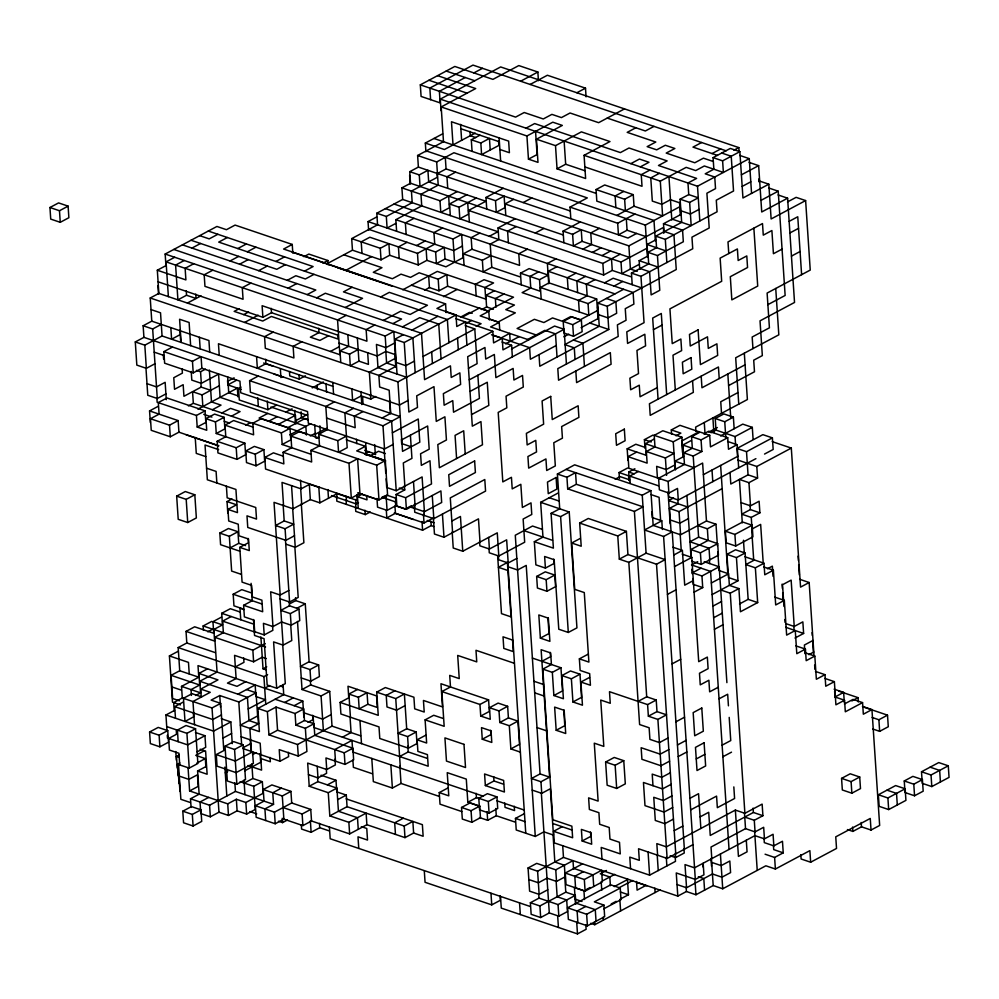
<?xml version="1.0" encoding="UTF-8"?>
<svg xmlns="http://www.w3.org/2000/svg" width="999" height="999" viewBox="0 0 999 999"><rect width="100%" height="100%" fill="white"/><g stroke="black" fill="none" stroke-linecap="round" stroke-linejoin="round"><path stroke-width="1.5" d="M49.95 207.505L58.579 202.909L68.107 206.144L68.869 217.72L60.252 222.315L50.724 219.093L49.95 207.505L59.478 210.739L68.107 206.144M465.247 77.51L439.373 91.309L440.147 102.885L421.091 96.441L420.329 84.853L454.82 66.458L492.932 79.371L518.806 65.572L537.862 72.028L538.436 80.719M473.876 72.915L482.505 68.319M441.046 110.714L440.284 99.126L500.649 66.945L738.823 147.602L739.11 151.948M154.982 363.736L146.353 368.331L136.826 365.11L135.29 341.945L143.918 337.35L143.144 325.761L151.773 321.166L150.237 297.989L158.853 293.394L157.318 270.23L165.946 265.634L165.172 254.046L216.92 226.461L226.448 229.695L235.077 225.087L292.245 244.443L292.819 253.134M326.586 263.986L352.46 250.187L351.685 238.611L377.56 224.812L376.798 213.237L402.672 199.438L401.898 187.862L410.527 183.254L409.752 171.678L418.381 167.083L417.619 155.494L443.494 141.708L441.183 106.943L475.686 88.561L437.574 75.662M168.381 296.616L166.071 261.863L174.7 257.267M191.958 248.077L200.574 243.481M217.832 234.29L209.203 238.886L199.675 235.652M184.228 260.502L175.599 265.097L177.909 299.85L186.538 295.254L196.066 298.476L195.779 294.131M227.36 237.512L218.731 242.108L447.377 319.53L448.913 342.707M520.616 81.219L537.862 72.028M193.756 263.724L185.127 268.319L185.901 279.907L157.318 270.23M530.132 84.453L547.39 75.25L585.501 88.162L586.076 96.853M425.911 151.761L425.337 143.069L442.582 133.878M237.787 248.564L246.403 243.968M212.812 270.18L204.183 274.775L204.957 286.351L243.057 299.263L242.295 287.675L250.911 283.079M230.057 260.976L238.686 256.381M247.315 251.785L255.931 247.19M475.199 133.104L444.393 149.525L425.337 143.069M472.065 151.386L471.303 139.798L479.92 135.202M239.585 264.211L248.214 259.615M417.619 155.494L436.663 161.95L453.921 152.747L587.3 197.914L570.042 207.105L570.816 218.694M409.752 171.678L419.28 174.9L427.909 170.305L428.683 181.893L485.839 201.249L468.593 210.439L469.355 222.028M471.303 139.798L480.831 143.019L489.448 138.424L490.222 150.012M292.245 244.443L283.616 249.051L445.566 303.883L446.153 312.575M576.873 92.757L585.501 88.162M187.437 303.072L200.986 295.854M437.437 173.526L446.066 168.931L569.917 210.876M258.641 270.654L267.27 266.059M275.886 261.463L284.515 256.868M526.023 128.159L534.64 123.564L620.391 152.597L629.008 148.002L667.12 160.901L658.491 165.497L696.603 178.409L687.974 183.004L688.748 194.58L680.119 199.188L681.668 222.352L655.781 236.139L656.555 247.727L647.926 252.322L648.701 263.911L631.455 273.102L632.217 284.69M143.144 325.761L152.672 328.983L161.301 324.388M455.594 172.165L446.965 176.761L447.727 188.336M285.414 264.685L276.798 269.293L191.046 240.26M526.923 135.976L552.797 122.19L562.325 125.412L536.451 139.211L537.986 162.375L528.459 159.153L526.923 135.976L441.183 106.943M368.619 230.282L368.044 221.591L376.66 216.995M303.896 256.693L308.828 254.071L327.884 260.514L328.172 264.86M135.29 341.945L144.818 345.167L162.063 335.976L400.237 416.62L382.992 425.811L249.613 380.656L250.387 392.232L307.542 411.588L308.316 423.176L384.528 448.988L393.156 444.393M376.798 213.237L386.326 216.458L412.2 202.672L411.426 191.084L437.3 177.298L437.013 172.952M180.22 334.603L171.591 339.198L170.829 327.61M396.615 231.268L395.854 219.68L421.728 205.894L420.954 194.305L438.211 185.115L436.663 161.95M287.225 280.332L295.841 275.736L305.369 278.971L313.998 274.363M304.47 271.141L313.099 266.546L208.304 231.056M395.716 223.451L387.088 228.047L386.326 216.458M322.952 263.149L327.884 260.514M401.898 187.862L440.01 200.762L457.255 191.571M239.098 308.753L234.166 311.376L262.749 321.054L271.378 316.458L338.062 339.048L337.774 334.702M307.417 415.359L240.722 392.769L239.96 381.193L201.848 368.281L193.219 372.877L164.635 363.199L163.873 351.623L172.502 347.028M413.998 218.319L405.382 222.914L406.143 234.49M528.459 159.153L537.087 154.558L535.551 131.381M288.124 288.162L296.753 283.566M555.506 145.654L581.381 131.868L609.964 141.546L584.078 155.332L585.626 178.509L557.042 168.831L555.506 145.654L536.451 139.211M624.5 108.891L598.626 122.677L570.054 112.999L561.426 117.595L551.898 114.373L543.269 118.968L524.213 112.512L515.596 117.108L420.329 84.853M450.312 215.572L449.538 203.983L466.783 194.793M243.694 314.61L248.626 311.975M351.685 238.611L380.269 248.289L388.898 243.694L389.66 255.269L381.044 259.865L352.46 250.187M449.538 203.983L459.065 207.218L476.311 198.014M244.605 322.427L258.154 315.209M345.642 270.429L371.516 256.643M486.738 209.066L485.976 197.477L503.221 188.287M158.092 281.805L262.887 317.295L271.516 312.699L338.199 335.277M307.18 294.605L315.796 290.01L182.43 244.855M407.043 242.32L398.426 246.915L399.188 258.504M163.873 351.623L192.457 361.301L201.074 356.705L201.848 368.281M442.582 227.997L433.953 232.592L434.727 244.168L417.482 253.371L369.842 237.238L361.213 241.833L361.988 253.421M495.504 200.712L504.12 196.116L504.895 207.692L496.266 212.3L495.504 200.712L485.976 197.477M557.042 168.831L565.671 164.236L584.727 170.679M316.708 297.839L325.324 293.244L401.548 319.043L392.919 323.639M635.839 127.76L627.21 132.355L655.794 142.033L647.165 146.628L656.693 149.85L665.322 145.255L674.849 148.489L666.221 153.084L694.804 162.762L703.421 158.167L712.949 161.388M416.571 245.542L425.199 240.946M505.794 215.522L505.032 203.933L513.648 199.338M352.11 287.275L343.481 291.87L362.537 298.326L345.279 307.517M653.983 126.386L645.366 130.981L607.255 118.082M273.177 332.105L264.56 336.7L265.322 348.289L293.906 357.967L293.132 346.378L301.76 341.783M196.466 370.367L200.549 371.753L205.482 369.118M395.854 219.68L453.009 239.036L461.638 234.44L463.174 257.617L445.929 266.808L426.873 260.352L418.244 264.947L389.66 255.269M523.176 202.56L531.805 197.964M145.941 367.757L147.765 395.267L157.293 398.489L165.921 393.893M435.626 251.998L444.255 247.402L445.017 258.978L436.401 263.586L435.626 251.998L368.943 229.408M479.782 233.067L471.166 237.675L471.928 249.25L463.311 253.846L464.073 265.434M150.337 422.502L149.563 410.914L158.192 406.318M191.209 371.416L191.796 380.107L201.323 383.329L218.569 374.138L220.105 397.315L305.844 426.348L306.431 435.027M462.4 246.029L453.783 250.624L368.044 221.591M490.984 255.707L482.367 260.302L483.129 271.89L491.758 267.295L490.222 244.118L498.838 239.523L498.076 227.934L515.322 218.744M210.714 390.322L201.186 387.1L183.941 396.291L183.167 384.702L174.538 389.298L173.776 377.722L182.392 373.114L182.105 368.781M489.31 236.301L497.939 231.706L402.672 199.438M218.581 445.704L178.921 432.18L170.292 436.775L151.236 430.319L150.474 418.731L159.091 414.135L158.329 402.56L166.945 397.964L205.057 410.864L205.831 422.452L197.203 427.048L196.428 415.459L205.057 410.864M346.191 315.334L337.562 319.93L339.872 354.695L158.853 293.394M380.681 296.953L389.31 292.357L427.422 305.257L410.164 314.448L400.636 311.226L383.391 320.417M630.819 163.649L639.447 159.053L648.963 162.275L640.347 166.87M516.221 226.573L507.604 231.169L508.366 242.745M188.399 405.906L193.331 403.284L192.557 391.695L202.085 394.917L219.343 385.726M227.959 381.131L234.128 377.847M402.797 289.785L437.3 271.403L513.511 297.215L487.637 311.001L411.426 285.19M332.655 386.213L265.959 363.636L257.342 368.231L256.568 356.643M227.547 380.544L227.834 384.89L236.451 380.294M655.332 240.771L653.983 220.492L596.815 201.136L596.053 189.56L604.682 184.965L633.254 194.643L634.028 206.219L616.783 215.422M328.534 335.814L319.917 340.409L310.389 337.187L319.006 332.592L318.718 328.246M343.831 254.795L381.943 267.695L373.314 272.29L392.37 278.746L400.999 274.151L410.527 277.372L419.143 272.777L438.199 279.221L446.828 274.625L447.602 286.214L438.973 290.809L429.445 287.587L424.513 290.209M249.613 380.656L258.242 376.061M197.927 409.128L237.362 388.112L237.937 396.803M150.474 418.731L169.518 425.187L178.147 420.591L178.921 432.18M276.498 405.082L267.869 409.677L239.298 400L238.524 388.411L240.984 387.1M649.874 170.092L641.246 174.688L642.02 186.276L584.852 166.92M701.623 142.52L692.994 147.115L717.494 155.407M535.277 233.017L543.906 228.421M212.387 409.727L221.004 405.132L211.476 401.91L209.365 370.042M623.726 191.408L615.109 196.004L615.871 207.592M374.762 325.012L366.146 329.608L366.908 341.196L262.113 305.706L262.887 317.295M659.402 173.327L650.774 177.922L652.31 201.086L661.837 204.32L670.466 199.713L679.994 202.947L680.756 214.535L663.511 223.726L664.085 232.417M330.344 351.461L338.973 346.865M197.203 427.048L206.731 430.269L205.956 418.681L214.585 414.086L224.113 417.32L224.875 428.896L216.259 433.491L215.484 421.915L224.113 417.32M527.422 249.201L518.793 253.796L519.567 265.384L471.928 249.25M221.915 412.962L230.532 408.354L240.06 411.588L231.443 416.183M563.861 242.695L563.086 231.119L580.344 221.915M340.771 362.512L339.997 350.924L348.626 346.328L347.852 334.74M596.053 189.56L624.637 199.238L633.254 194.643M443.568 296.666L457.117 289.435M584.078 155.332L660.302 181.144L686.176 167.357L695.704 170.579L704.332 165.984L723.376 172.44L722.614 160.851L739.859 151.661L742.944 198.002L768.818 184.203L771.128 218.968L805.619 200.574L810.239 270.08L767.12 293.069L769.417 327.822L752.172 337.013L752.946 348.601M712.05 153.571L720.679 148.963M631.455 273.102L640.971 276.323L692.732 248.751L691.957 237.163L709.203 227.972L706.905 193.219L715.521 188.624L714.76 177.035L705.232 173.814L713.848 169.206L713.086 157.63L730.331 148.426L739.859 151.661M289.46 371.541L289.747 375.886L299.275 379.108L305.432 375.824M572.614 234.34L581.243 229.745L582.017 241.333L573.389 245.929L572.614 234.34L563.086 231.119M339.997 350.924L349.525 354.158L358.154 349.55M166.071 261.863L385.189 336.064L393.818 331.468L396.128 366.221L378.883 375.412L379.645 387L389.173 390.222L390.709 413.399L382.093 417.994M402.447 326.873L419.692 317.682L438.748 324.126L441.058 358.878M445.566 303.883L436.95 308.479L456.006 314.935L456.768 326.523L465.397 321.928L466.933 345.092M733.903 150.225L738.823 147.602M216.259 433.491L244.83 443.169L245.604 454.757L236.975 459.353L217.932 452.909L217.158 441.321L225.786 436.725L225.012 425.137L233.641 420.542L252.697 426.998M599.4 228.371L590.771 232.967L591.533 244.555L582.917 249.151M397.028 374.051L394.717 339.285L403.346 334.69M411.975 330.095L437.849 316.308M520.467 273.202L529.095 268.606L548.151 275.062L539.522 279.658L520.467 273.202L521.241 284.79M367.682 352.784L368.444 364.373L358.928 361.139L350.299 365.734L349.525 354.158M570.042 207.105L617.682 223.239L634.927 214.048M406.556 377.272L377.972 367.595L376.436 344.418L385.964 347.652L394.593 343.057M312.237 387.887L323.326 381.98M481.68 309.565L486.6 306.943L485.839 295.354L494.455 290.759M556.006 258.878L547.377 263.474L548.726 283.753M245.567 425.262L250.487 422.639M267.744 413.436L259.116 418.032L306.755 434.165M225.012 425.137L253.596 434.815L252.822 423.226L261.451 418.631L290.035 428.309L290.796 439.897L282.18 444.493L281.406 432.904L290.035 428.309M394.717 339.285L404.245 342.52L456.006 314.935M440.284 99.126L697.502 186.226L749.262 158.641L751.56 193.406M538.623 271.84L529.994 276.436L530.769 288.012L522.14 292.62L588.823 315.197L588.061 303.609L596.69 299.013L598.026 319.293M460.864 316.97L469.493 312.375L472.215 313.299M503.983 293.981L495.367 298.576L495.941 307.267M462.025 317.27L479.283 308.079L488.811 311.301L489.385 319.992M541.196 299.063L540.422 287.487L549.05 282.879L548.276 271.303L556.905 266.708M268.644 421.266L277.272 416.67M285.889 412.075L292.058 408.791M646.128 236.676L627.072 230.232L618.443 234.827L617.682 223.239M592.444 252.372L601.061 247.777M395.229 358.404L369.355 372.19L370.891 395.354M426.236 150.899L645.354 225.1L679.857 206.706M680.119 199.188L689.647 202.41L698.276 197.814L688.748 194.58M741.395 174.825L758.653 165.634L761.725 211.975L787.599 198.189L794.53 302.447L760.027 320.841L762.337 355.594L753.708 360.189L754.482 371.778L728.608 385.564M466.62 323.114L471.553 320.492M488.811 311.301L480.182 315.896L499.238 322.352L499.712 329.583M278.172 424.488L295.417 415.297L296.004 423.988M636.6 233.454L627.971 238.049L418.381 167.083M217.158 441.321L236.214 447.777L244.83 443.169M601.972 255.607L610.589 251.011M295.292 420.904L307.605 414.348M334.453 401.86L325.824 406.456L327.372 429.632L318.743 434.228L319.518 445.816L310.889 450.412L311.651 461.988L283.079 452.31L283.841 463.898L264.797 457.455L265.559 469.031L351.298 498.064L359.927 493.469L357.617 458.716L349.001 463.311L310.889 450.412M476.148 326.348L481.081 323.713L445.691 311.738M575.961 273.152L567.332 277.747L568.106 289.335M287.7 427.709L304.945 418.519L307.667 419.443M505.032 203.933L628.87 245.866L663.373 227.485L663.761 233.279M245.742 450.999L254.358 446.403L263.886 449.625L264.66 461.213L256.031 465.809L246.503 462.587L245.742 450.999L255.269 454.22L263.886 449.625M414.41 361.089L405.794 365.684L396.266 362.462M423.039 356.493L474.787 328.908L477.097 363.661L468.469 368.269M699.05 209.403L690.421 213.998L680.893 210.764M742.17 186.413L750.798 181.818M498.076 227.934L602.872 263.424L620.117 254.233M499.238 322.352L490.609 326.948L528.721 339.847M585.489 276.386L576.86 280.981L577.634 292.557M289.835 434.877L310.776 423.713M639.747 269.368L639.173 260.689L647.802 256.081L647.027 244.505L655.656 239.91M176.673 496.141L185.29 491.533L194.817 494.767L196.353 517.932L187.737 522.527L178.209 519.305L176.673 496.141L186.201 499.363L194.817 494.767M283.079 452.31L291.696 447.714L290.934 436.138L299.563 431.543L318.606 437.987M468.593 210.439L621.016 262.05L646.902 248.264M150.237 297.989L397.927 381.868L492.807 331.306L493.581 342.894L502.21 338.286L502.972 349.875L511.6 345.279L512.362 356.868M655.781 236.139L665.309 239.373L717.07 211.788L716.295 200.2L733.541 191.009L731.231 156.256L721.715 153.034M353.509 408.316L344.88 412.912L347.19 447.664L338.561 452.26L337.799 440.684L346.416 436.076M351.835 388.911L352.61 400.487L361.226 395.891L370.754 399.125L375.686 396.491M595.017 279.608L586.388 284.203L587.162 295.791L578.533 300.387L579.308 311.975M394.043 204.033L603.633 275.012L612.262 270.417L631.318 276.86M264.797 457.455L273.414 452.847L282.942 456.081M310.314 435.964L315.247 433.329M315.309 434.228L326.398 428.321M363.037 411.538L354.408 416.133L355.182 427.722L326.598 418.044M501.036 337.999L509.665 333.391L510.139 340.634M604.545 282.829L613.161 278.234L641.745 287.912M639.035 264.448L621.79 273.639L621.016 262.05M647.926 252.322L657.454 255.544L683.328 241.758L682.567 230.17L663.511 223.726M760.963 200.387L778.209 191.196L785.139 295.454L767.881 304.658M316.346 438.286L318.806 436.975M505.631 343.843L519.193 336.626M614.073 286.064L622.689 281.456M408.091 400.437L399.475 405.032L218.456 343.743L219.231 355.332M527.547 339.548L544.805 330.357L547.527 331.281M511.463 349.038L554.595 326.061L564.123 329.283L566.433 364.036M563.211 321.466L571.84 316.87L581.368 320.092L582.142 331.68L573.513 336.276L563.985 333.042L563.211 321.466L572.739 324.687L581.368 320.092M575.049 359.44L574.288 347.852L564.76 344.63L599.263 326.248L597.714 303.072L623.588 289.285M787.474 201.948L796.103 197.352L805.619 200.574M227.797 513.161L227.035 501.573L231.955 498.951M597.452 310.602L580.207 319.792L570.679 316.571L562.05 321.166L552.522 317.932L543.893 322.54L534.378 319.305L517.12 328.496L536.176 334.952M469.243 379.845L564.123 329.283M597.714 303.072L607.242 306.306L676.248 269.53L673.938 234.777L664.41 231.543M272.552 625.986L272.839 630.332L264.211 634.927L254.683 631.693L253.908 620.117L244.38 616.883L243.619 605.307L262.675 611.75L261.9 600.174L252.372 596.94L251.611 585.364L242.083 582.13L239.772 547.377L249.3 550.599L248.526 539.023L238.998 535.789L238.237 524.213L228.709 520.979L227.934 509.403L236.563 504.795L227.035 501.573M563.861 336.813L568.781 334.178M581.106 327.61L598.351 318.419L597.589 306.843M365.921 454.982L365.347 446.291L356.718 450.899L385.302 460.576L387.612 495.329L378.983 499.925L358.766 493.169M392.382 432.804L418.256 419.018L419.805 442.182L402.547 451.373L397.927 381.868M470.017 391.433L487.262 382.242L488.798 405.407L471.553 414.597M556.268 345.467L530.382 359.253L529.62 347.677L491.508 334.765M789.148 221.353L797.764 216.758L801.61 274.688M365.209 453.758L368.906 451.798M283.554 505.581L282.018 482.417L301.074 488.861L309.702 484.265L319.218 487.5M239.635 551.136L220.579 544.692L219.817 533.104L228.434 528.508L237.962 531.73L238.736 543.319L230.107 547.914M401.785 439.797L427.659 425.999L429.195 449.175L420.567 453.771L421.341 465.359L429.97 460.751L431.506 483.928L405.631 497.714L396.103 494.493L396.865 506.081L406.393 509.303L440.896 490.921L441.67 502.497L424.413 511.688L414.885 508.466L414.597 504.12M607.242 306.306L608.778 329.47L539.785 366.246L539.01 354.657M789.909 232.942L798.538 228.346M219.817 533.104L229.345 536.326L237.962 531.73M264.211 634.927L263.436 623.339L272.964 626.56L270.654 591.808L280.182 595.042L274.026 502.36L293.082 508.803L310.339 499.612L319.855 502.847L337.113 493.643L356.168 500.099M290.934 436.138L376.673 465.172L385.302 460.576M782.055 249.126L773.426 253.721L771.89 230.544L763.273 235.14L762.499 223.564L727.996 241.945L728.771 253.534M284.191 520.929L275.574 525.524L285.09 528.758L293.718 524.15L284.191 520.929L283.142 505.007M239.772 547.377L248.389 542.782L248.102 538.436M653.446 329.658L662.075 325.062M791.458 256.106L800.074 251.511M358.229 508.216L357.467 496.64L362.387 494.006M226.398 486.226L227.16 497.814L255.744 507.492L256.518 519.08L246.99 515.846L247.752 527.435L285.864 540.334L294.493 535.739M331.531 495.566L356.031 503.858L358.491 502.547M381.518 497.652L385.214 495.679M386.126 478.808L386.7 487.5L396.228 490.734L422.102 476.935L424.413 511.688M285.726 544.105L295.254 547.327L303.883 542.732L301.286 503.633M396.103 494.493L404.72 489.897L404.433 485.551M355.482 507.042L355.769 511.388L365.297 514.61L370.229 511.988M376.973 498.464L377.547 507.142L387.075 510.377L395.704 505.781L405.232 509.003L411.388 505.719M243.481 609.065L233.953 605.844L233.192 594.255L241.808 589.66L251.336 592.882M432.642 518.381L424.026 522.976L395.442 513.299L386.813 517.894L386.338 510.664M179.433 700.811L172.627 698.513L171.091 675.336L179.72 670.741L178.184 647.577L186.801 642.981L186.039 631.393L194.655 626.798L213.711 633.241L212.949 621.665L221.566 617.07M186.039 631.393L214.61 641.071L213.848 629.482L222.465 624.887L221.703 613.299L230.332 608.703L239.847 611.937M203.446 630.307L203.147 625.961L211.776 621.366M243.619 605.307L252.248 600.711L251.086 583.329M657.292 387.587L640.047 396.778L639.273 385.189L630.656 389.785L629.882 378.196L638.511 373.601L636.962 350.437L645.591 345.841L644.83 334.253L627.572 343.444L626.798 331.868L644.055 322.665L640.971 276.323M195.642 695.466L200.574 692.844L199.8 681.256L217.058 672.065L214.748 637.312L223.376 632.717L222.602 621.128L231.231 616.533M207.755 631.818L212.675 629.183L203.147 625.961M280.182 595.042L288.811 590.434M172.502 702.272L169.418 655.931L178.047 651.336M414.273 504.994L414.76 512.225L433.816 518.681L485.564 491.096L484.79 479.52L450.287 497.902L452.597 532.654M336.563 496.828L336.85 501.173L422.589 530.207L431.218 525.611L433.941 526.535M280.057 598.801L289.585 602.022L298.202 597.427L294.842 546.74M289.585 603.883L295.741 600.599L305.269 603.821L309.116 661.75L300.487 666.345L310.015 669.567L318.644 664.972L319.405 676.56L310.789 681.156L301.261 677.921M298.976 609.015L289.448 605.781L280.819 610.389L290.347 613.611L298.976 609.015L299.75 620.604L291.121 625.199L281.593 621.965L272.964 626.56M451.835 521.078L460.452 516.471L462.762 551.236L453.234 548.001L452.185 532.08M745.092 364.785L701.96 387.762L701.186 376.186M296.641 608.416L305.269 603.821M553.746 559.14L554.033 563.486L545.404 568.081L535.876 564.86L534.34 541.683L553.396 548.139L551.086 513.386L559.715 508.791L557.405 474.038L574.65 464.835L650.861 490.646L653.171 525.399L672.227 531.855L695.316 879.407L676.261 872.951L677.797 896.115L563.473 857.404L537.599 871.203L528.071 867.969L529.607 891.145L539.135 894.367L547.764 889.772M433.391 518.094L434.453 534.028L443.981 537.25L478.471 518.868L480.019 542.032M191.433 695.404L191.046 689.61L199.675 685.014L198.901 673.438L207.53 668.831M566.933 477.26L575.549 472.664L576.323 484.253L567.694 488.848L566.933 477.26L557.405 474.038M174.238 711.263L173.664 702.572L182.293 697.976L181.518 686.388L198.776 677.197L198.002 665.609L302.797 701.098L303.858 717.02M627.946 460.427L627.172 448.838L635.801 444.243L645.329 447.477M645.004 448.339L644.417 439.647L653.046 435.052M660.152 478.846L628.846 468.256L628.071 456.668L647.127 463.124L646.353 451.536L654.982 446.94L654.208 435.352L662.837 430.756L681.892 437.212L683.241 457.48M214.748 637.312L252.859 650.212L265.172 643.643M737.999 392.545L720.754 401.748L721.515 413.324M627.172 448.838L646.228 455.294L645.454 443.706L654.083 439.11M671.615 434.265L671.328 429.92L679.957 425.324L699.013 431.78L681.755 440.971M534.34 541.683L542.969 537.087L540.659 502.335L557.904 493.144M628.071 456.668L636.7 452.072M235.339 666.932L243.968 662.337L243.681 657.991M201.186 696.315L200.712 689.073L217.957 679.882L198.901 673.438M253.496 619.53L254.545 635.464L264.073 638.686L267.158 685.027L276.686 688.249L273.601 641.907L283.129 645.142L291.758 640.546L290.697 624.612M675.936 435.776L680.856 433.141L671.328 429.92M245.642 681.743L237.013 686.338L227.485 683.116L236.114 678.521L234.565 655.344L253.621 661.8L262.25 657.205L266.333 658.578M462.762 551.236L497.265 532.842L498.801 556.018L489.273 552.784L488.986 548.439M175.474 718.219L174.7 706.63L183.329 702.035M711.063 432.729L715.996 430.107L715.222 418.519L723.85 413.923L733.378 417.157L734.153 428.733M654.208 435.352L673.264 441.808L681.892 437.212M619.442 478.346L619.055 472.552L627.672 467.957M166.995 730.918L165.946 714.984L174.563 710.389M668.468 492.457L668.756 496.803L678.284 500.024L677.509 488.436L668.88 493.044L659.365 489.81L658.591 478.234L684.465 464.435L683.691 452.847L692.319 448.251L691.558 436.675L700.174 432.08L709.702 435.302L710.476 446.89L727.722 437.687L728.496 449.275L737.112 444.68L738.661 467.844M615.159 479.233L620.079 476.61L629.607 479.832M629.283 480.706L628.708 472.015L634.877 468.731M715.222 418.519L724.75 421.753L733.378 417.157M675.511 469.905L674.937 461.213L683.566 456.618L682.792 445.03L691.42 440.434M703.746 433.866L708.666 431.243L727.722 437.687M260.901 636.925L263.024 668.781L266.721 666.82M479.595 541.458L479.882 545.804L489.41 549.025L506.655 539.835L508.204 562.999L498.676 559.777L498.389 555.432M708.741 432.142L717.357 427.535M149.588 732.005L158.217 727.409L167.745 730.631L168.519 742.22L159.89 746.815L150.362 743.593L149.588 732.005L159.116 735.227L167.745 730.631M630.232 483.316L629.745 476.073L638.373 471.478M283.067 684.502L283.741 694.642L257.867 708.441L259.403 731.605L240.359 725.149L257.605 715.958L256.069 692.794L238.811 701.985L219.755 695.529L211.139 700.124L220.667 703.358L223.739 749.687M646.353 451.536L665.409 457.992L674.038 453.384L645.454 443.706M691.558 436.675L701.073 439.897L709.702 435.302M551.086 513.386L560.614 516.608L569.23 512.012L576.935 627.859L568.306 632.454L558.778 629.233L554.158 559.727L544.63 556.493L545.404 568.081M178.184 647.577L263.923 676.61L267.62 674.637M720.591 435.964L742.769 424.138L752.297 427.36L753.071 438.948M182.293 697.976L212.038 707.954L220.667 703.358M237.912 694.155L255.17 684.964L255.831 695.104M498.801 556.018L524.675 542.22L523.139 519.055L531.768 514.46L530.993 502.872L522.377 507.467L520.829 484.303L512.212 488.898L511.438 477.31L502.809 481.905L498.201 412.4L506.818 407.804L506.056 396.216L523.301 387.025L522.527 375.437L513.911 380.032L513.136 368.444L495.891 377.647L494.343 354.47L485.726 359.066L484.952 347.49L467.707 356.68L472.315 426.186L480.944 421.59L482.48 444.767L439.36 467.744L437.824 444.58L446.441 439.985L444.905 416.808L436.276 421.403L433.978 386.65L416.72 395.841L417.495 407.43L408.866 412.025L404.245 342.52M178.172 741.683L177.41 730.094L186.026 725.499L195.554 728.733L197.864 763.486L189.236 768.081L178.546 764.56L180.856 799.312L190.384 802.534M674.812 464.972L666.183 469.567L656.655 466.346L657.429 477.934M683.691 452.847L693.219 456.081L701.847 451.486L701.073 439.897M179.708 764.859L178.946 753.271L169.418 750.049L168.644 738.461L177.273 733.865M715.996 430.107L735.052 436.563L752.297 427.36M264.685 688.199L269.618 685.564M572.927 701.972L581.543 697.377L580.007 674.2L571.378 678.796L572.927 701.972L582.454 705.194L580.906 682.03L590.434 685.252L589.672 673.663L580.144 670.441L579.37 658.853L588.898 662.087L584.278 592.569L574.75 589.348L571.678 543.006L581.206 546.228L579.67 523.064L588.286 518.469L626.398 531.368L627.934 554.545L619.318 559.14L617.769 535.963L626.398 531.368M177.41 730.094L186.925 733.328L195.554 728.733M221.428 714.934L212.812 719.53L174.7 706.63M507.03 562.699L498.401 567.295L507.929 570.529M508.204 562.999L516.82 558.404M276.686 688.249L285.302 683.653L282.705 644.555M566.021 469.443L642.245 495.242L650.861 490.646M658.591 478.234L668.119 481.456L702.622 463.061L706.468 520.991L680.594 534.777L671.066 531.555L669.517 508.391L678.146 503.783L677.859 499.45M248.214 708.965L265.459 699.775L255.931 696.553M737.462 455.681L736.987 448.439L762.861 434.652L772.389 437.874L773.164 449.463L764.535 454.058M197.09 751.897L205.719 747.302L204.957 735.714L187.7 744.904L168.644 738.461M232.268 743.643L230.831 721.927L213.574 731.118L165.946 714.984M571.678 543.006L580.307 538.411M567.694 488.848L634.39 511.426L643.006 506.83L576.323 484.253M703.383 474.65L737.886 456.268M736.987 448.439L746.515 451.673L772.389 437.874M177.248 768.019L176.473 756.43L178.946 755.119M297.502 621.453L302.023 689.51L310.652 684.914L329.707 691.37L332.018 726.123L297.515 744.505L268.931 734.827L267.395 711.663L276.024 707.067L295.08 713.511L303.696 708.915L304.47 720.504L295.841 725.099L295.08 713.511M284.64 702.472L293.269 697.876M222.977 738.111L231.593 733.516M673.551 497.939L668.618 500.561L687.674 507.017M179.845 762.949L177.385 764.26L178.147 775.848M204.42 750.761L195.792 755.356L205.319 758.591L205.906 767.282M678.284 500.024L755.906 458.653M257.742 712.2L258.504 723.788L249.875 728.383L251.423 751.548M294.168 705.694L302.797 701.098M536.65 576.448L545.267 571.84L554.795 575.074L555.569 586.663L546.94 591.258L537.412 588.024L536.65 576.448L546.178 579.67L554.795 575.074M225.037 746.228L233.666 741.633L243.194 744.854L245.504 779.607L236.875 784.215L227.347 780.981L225.037 746.228L234.565 749.45L243.194 744.854M302.023 689.51L321.079 695.966L329.707 691.37M196.703 763.186L205.319 758.591M243.057 748.626L252.585 751.847L253.359 763.436L236.101 772.627L217.045 766.171L216.284 754.582L224.912 749.987M737.761 460.027L756.805 466.483L791.308 448.089L800.549 587.112L809.165 582.517L814.073 656.368M662.374 529.495L661.8 520.804L644.555 529.994L663.598 536.451L672.227 531.855M669.517 508.391L679.045 511.613L722.177 488.623M756.805 466.483L757.579 478.059L748.051 474.837L730.806 484.028L730.032 472.452M191.096 807.467L190.509 798.775L199.138 794.18L197.602 771.003L206.231 766.408M243.119 747.664L250.512 743.731M268.931 734.827L277.56 730.232L344.243 752.821L352.872 748.214L353.646 759.802L345.017 764.397L325.961 757.954L326.735 769.53L307.68 763.086L309.215 786.25L328.271 792.707L336.9 788.111L338.436 811.275L357.492 817.731L358.254 829.307M350.437 717.232L348.888 694.055L357.517 689.46M742.307 522.877L739.422 479.433L748.95 482.667L757.579 478.059M416.221 731.98L407.592 736.588L398.064 733.353L406.693 728.758L416.221 731.98L416.983 743.568L408.366 748.164L379.782 738.486L379.008 726.91L340.909 713.998L340.135 702.409L348.763 697.814L347.989 686.238L376.573 695.916L377.347 707.492L367.819 704.27L359.19 708.865L358.416 697.277L367.045 692.682L367.819 704.27M688.448 518.606L679.819 523.201L670.292 519.967M252.585 751.847L235.339 761.038L216.284 754.582M308.029 722.302L312.962 719.667L312.675 715.321M252.522 754.657L256.219 752.684M295.841 725.099L305.369 728.321L313.998 723.726L314.76 735.314L352.872 748.214M331.243 714.535L322.627 719.13L303.571 712.687M188.074 767.781L189.61 790.946L198.239 786.35L197.465 774.774L188.848 779.37L179.321 776.136M225.275 772.864L227.747 771.553M340.135 702.409L378.246 715.321L376.71 692.145L385.327 687.549L413.911 697.227L414.685 708.815L424.213 712.037L423.439 700.461L442.495 706.905L440.959 683.741L488.586 699.874L489.36 711.45L480.731 716.046L479.957 704.47L488.586 699.874M619.318 559.14L628.833 562.362L646.091 553.171L665.147 559.615L656.518 564.223L627.934 554.545M244.668 770.841L260.677 762.299L260.102 753.608M394.855 690.784L386.226 695.379L387 706.955L396.528 710.189L405.157 705.594M697.839 525.586L707.367 528.808L715.996 524.213L717.432 545.941M740.971 502.609L750.499 505.831L759.115 501.236L759.889 512.824L751.26 517.42L741.733 514.185L750.361 509.59L759.889 512.824M182.792 811.188L191.421 806.593L200.949 809.827L201.711 821.403L193.082 826.011L183.566 822.776L182.792 811.188L192.32 814.422L200.949 809.827M208.666 797.402L200.037 801.997L200.811 813.586L210.339 816.807L218.968 812.212L228.484 815.446L237.113 810.838L246.641 814.073L255.269 809.477L253.734 786.3L262.35 781.705L263.124 793.293L245.866 802.484L236.351 799.262L227.722 803.858L189.61 790.946M376.71 692.145L395.754 698.601L404.383 694.005L406.693 728.758M691.658 561.176L701.186 564.398L718.431 555.207L717.669 543.631L698.613 537.175L689.984 541.77L709.04 548.226L709.802 559.802M252.784 752.01L279.995 761.226L288.624 756.63L288.336 752.284M244.206 783.079L252.822 778.483L262.35 781.705M673.763 555.019L682.392 550.424L684.702 585.177L693.331 580.581M279.995 761.226L279.233 749.637L298.289 756.093L306.905 751.498L305.369 728.321M190.509 798.775L209.565 805.231L235.439 791.433L273.551 804.345L272.777 792.756L281.406 788.161M691.458 558.279L690.883 549.587L708.141 540.397L707.367 528.808M725.386 531.206L742.632 522.015L752.16 525.237L752.934 536.825L735.689 546.016L726.161 542.794L725.386 531.206L734.914 534.428L752.16 525.237M342.445 737.175L351.074 732.579L350.012 716.645M540.359 638.124L549.887 641.358L548.351 618.181L538.823 614.959L540.359 638.124L548.988 633.528L547.927 617.607M674.537 566.608L691.783 557.417L698.713 661.675L707.342 657.08L708.104 668.668L699.487 673.264L700.249 684.852L708.878 680.257L709.652 691.832L718.269 687.237M690.883 549.587L700.411 552.822L717.669 543.631M313.099 715.908L313.861 727.497L428.184 766.208L427.422 754.62L417.894 751.398L417.12 739.809L426.648 743.031L425.112 719.867L444.168 726.31L441.858 691.558L450.474 686.962L449.712 675.374L459.24 678.608L457.692 655.431L476.748 661.887L475.986 650.299L514.085 663.211M255.394 805.706L264.023 801.111L263.249 789.535L271.878 784.927L290.934 791.383L291.708 802.971L274.45 812.162L255.394 805.706L256.169 817.294L275.225 823.75L283.853 819.155L302.897 825.599L311.526 821.003L349.638 833.915L366.883 824.712L404.995 837.624L413.623 833.029L423.139 836.25L422.377 824.662L346.154 798.863M697.689 561.663L691.52 564.934L710.576 571.391L729.045 849.425M701.048 568.169L692.419 572.764L701.947 575.986L719.205 566.795L726.897 682.642M745.079 553.009L736.45 557.604L737.986 580.769L728.458 577.547L726.922 554.37L735.551 549.775L745.079 553.009L748.151 599.35L739.535 603.945M326.735 769.53L335.364 764.934L334.977 759.14M263.249 789.535L282.305 795.978L290.934 791.383M425.112 719.867L433.728 715.272L443.256 718.493M308.454 774.662L317.982 777.896L326.598 773.301L326.311 768.955M273.551 804.345L264.922 808.94L265.697 820.516M541.895 661.301L550.524 656.705L550.237 652.359M667.457 594.38L676.073 589.785M309.215 786.25L317.844 781.655L336.9 788.111M675.199 857.017L675.486 861.363L649.612 875.161L554.345 842.894L553.571 831.305L572.627 837.761L571.865 826.173L552.809 819.729L542.807 669.118L551.423 664.522L550.661 652.946L541.133 649.712L549.6 777.147L540.971 781.742L531.443 778.521L540.072 773.925L549.6 777.147M327.372 784.877L336.001 780.281L336.763 791.87L346.291 795.092L347.065 806.68L329.807 815.871L328.271 792.707M417.12 739.809L425.749 735.214M694.093 592.17L702.722 587.574L701.947 575.986M711.35 582.979L728.596 573.788L729.37 585.364L738.898 588.598L740.434 611.763L757.679 602.572L755.369 567.819L763.998 563.224L764.772 574.8L773.388 570.204L775.699 604.957L784.327 600.362L786.638 635.114L795.266 630.519L796.802 653.696L805.431 649.1L806.193 660.676L814.822 656.081L816.358 679.258L824.987 674.662L825.748 686.238L834.377 681.643L835.913 704.819L844.542 700.224L845.316 711.8L862.562 702.609L863.336 714.198L871.952 709.602L879.657 825.449L871.028 830.044L861.5 826.822L852.871 831.418L847.427 829.57M754.47 559.989L745.841 564.585L755.369 567.819M552.335 672.352L560.951 667.757L562.499 690.921L553.871 695.516L552.335 672.352L542.807 669.118M579.37 658.853L587.999 654.258M480.731 716.046L490.259 719.28L489.485 707.692L498.114 703.096L507.642 706.318L508.416 717.906L499.787 722.502L499.013 710.913L507.642 706.318M399.6 756.53L408.229 751.935L427.285 758.378M278.471 821.228L282.555 822.614L287.475 819.992M712.112 594.567L737.986 580.769M283.079 807.567L302.135 814.023L310.751 809.427L311.526 821.003M553.871 695.516L563.399 698.738L561.863 675.574L570.479 670.978L580.007 674.2M767.432 568.768L772.364 566.146L773.039 576.286M337.662 799.687L346.291 795.092M720.741 589.959L730.269 593.194L738.898 588.598M712.886 606.143L721.515 601.548M580.906 682.03L589.535 677.434M482.267 739.223L491.795 742.444L491.033 730.856L481.506 727.634L482.267 739.223L490.896 734.627L490.609 730.281M371.79 758.428L373.339 781.605L392.382 788.049L401.011 783.453L439.123 796.365M509.315 725.724L517.932 721.128L519.48 744.305L510.851 748.9L509.315 725.724L499.787 722.502M713.661 617.732L722.277 613.136M301.311 824.724L301.598 829.07L311.126 832.292L319.755 827.696L329.283 830.918M329.807 815.871L348.863 822.327L366.121 813.136L366.883 824.712M714.422 629.32L723.051 624.725M672.065 663.885L680.694 659.29M461.8 811.563L440.022 804.183L439.248 792.594L447.877 787.999M556.181 730.269L565.709 733.503L564.16 710.326L554.632 707.105L556.181 730.269L564.797 725.674L563.748 709.752M403.321 818.218L394.692 822.814L395.467 834.39M347.065 806.68L404.22 826.036L412.849 821.44L413.623 833.029M638.074 701.385L646.703 696.79L656.218 700.012L656.992 711.6L648.363 716.196L647.602 704.607L656.218 700.012M485.352 785.564L504.408 792.007L503.633 780.431L484.577 773.975L485.352 785.564L493.968 780.968L503.496 784.19M786.063 623.701L794.23 626.46L802.846 621.865L803.621 633.453L794.992 638.049M439.248 792.594L448.776 795.828L447.24 772.652L466.296 779.108L467.832 802.272L476.461 797.677L479.183 798.601M461.538 807.467L470.167 802.871L479.695 806.106L480.457 817.681L471.84 822.277L462.312 819.055L461.538 807.467L471.066 810.701L479.695 806.106M478.796 798.276L487.412 793.681L496.94 796.902L497.714 808.491L489.085 813.086L479.557 809.864L478.796 798.276L488.324 801.498L496.94 796.902M648.363 716.196L657.891 719.417L666.52 714.822L656.992 711.6M813.011 640.434L804.395 645.042L804.969 653.721M479.495 817.544L487.662 820.316L496.278 815.721L515.334 822.165M532.217 790.109L541.745 793.331L550.362 788.735L553.446 835.077L543.918 831.842L535.289 836.45L516.233 829.994L515.472 818.406L524.088 813.81M675.911 721.815L684.54 717.207M719.043 698.825L727.672 694.23L728.433 705.818M605.619 762.05L614.235 757.454L623.763 760.676L625.312 783.853L616.683 788.448L607.155 785.214L605.619 762.05L615.147 765.271L623.763 760.676M808.853 654.657L813.785 652.022M668.056 737.986L659.44 742.594L649.912 739.36L649.138 727.771L639.61 724.55L628.833 562.362M668.831 749.575L660.202 754.17L641.146 747.727L641.92 759.302L660.976 765.758L669.592 761.163M677.459 744.979L686.076 740.384M678.221 756.568L686.85 751.972M553.571 831.305L562.2 826.71M670.366 772.751L661.738 777.347L652.21 774.113L652.984 785.701M696.241 758.953L704.869 754.357M722.115 745.167L730.744 740.571L729.208 717.394M671.141 784.327L662.512 788.923L643.456 782.479L644.992 805.644L664.048 812.1L672.677 807.504M722.889 756.755L731.518 752.16M834.627 691.196L835.014 696.99L843.643 692.394L844.317 702.534M528.071 867.969L536.7 863.373L555.756 869.829L573.001 860.639L573.576 869.317M582.155 840.983L591.683 844.217L590.909 832.629L581.381 829.407L582.155 840.983L590.784 836.388L590.496 832.042M671.902 795.916L663.286 800.511L653.758 797.289L655.294 820.454L664.822 823.688L673.451 819.08M844.405 703.983L853.034 699.387L862.562 702.609M851.872 700.936L858.029 697.652L858.316 701.997M689.922 798.313L698.551 793.706L700.861 828.471M424.288 870.703L425.062 882.292L491.745 904.869L500.374 900.274L500.087 895.928M565.284 873.051L584.328 879.507L601.585 870.316L602.347 881.892L585.102 891.096L566.046 884.639L565.284 873.051L582.529 863.86M528.846 879.557L538.374 882.779L546.99 878.183L556.518 881.418L565.147 876.822L564.373 865.234L554.845 862L553.021 834.49M690.696 809.889L716.57 796.103L717.344 807.691L734.59 798.488L733.828 786.912M583.428 871.677L574.8 876.285L575.574 887.861M556.106 880.831L557.155 896.765L566.683 899.987L567.457 911.575L558.828 916.17L549.3 912.936L540.671 917.544L531.156 914.31L530.382 902.734L539.01 898.126L558.054 904.582L575.312 895.391L575.886 904.083M872.077 717.444L878.883 719.755L887.512 715.159L888.286 726.735L879.657 731.343L872.851 729.033M674.213 830.669L682.841 826.073M700.087 816.882L708.716 812.287L710.252 835.451L753.383 812.474L762.911 815.696L762.137 804.108L744.892 813.311L735.364 810.077L666.358 846.852L656.83 843.631L657.604 855.206M530.382 902.734L539.91 905.956L565.784 892.169L575.312 895.391M606.443 870.491L600.287 873.775L609.815 876.997L610.389 885.688M586.401 889.485L590.097 887.512M602.422 880.943L614.735 874.375M620.242 888.049L594.368 901.847L603.896 905.069L604.657 916.657L587.412 925.848L568.356 919.392L567.582 907.804L610.714 884.827L620.242 888.049L621.003 899.637L603.758 908.828M614.273 886.613L627.834 879.395M630.556 868.705L629.795 857.117L639.323 860.339L638.548 848.763L667.132 858.441L693.006 844.642M619.068 887.749L632.629 880.531M670.179 855.756L675.624 857.604L684.253 853.009L683.953 848.663M585.739 906.443L577.11 911.038L577.884 922.614M744.755 817.07L754.282 820.291L762.911 815.696M677.022 884.54L686.55 887.761L685.014 864.597L694.542 867.819L754.919 835.639L764.447 838.86L763.673 827.284L755.057 831.88L745.529 828.658L711.026 847.04L711.788 858.628M567.582 907.804L586.638 914.26L603.896 905.069M841.57 778.383L850.199 773.788L859.714 777.01L860.489 788.598L851.86 793.194L842.332 789.972L841.57 778.383L851.098 781.618L859.714 777.01M611.213 903.933L616.146 901.31M621.078 898.675L628.471 894.742L627.409 878.808M645.716 885.551L637.087 890.146L636.513 881.455M500.499 896.515L501.273 908.103L577.484 933.903L586.113 929.307L585.826 924.962M590.659 923.326L594.742 924.712L660.039 889.909M764.447 838.86L773.076 834.265L773.838 845.853L764.31 842.632L764.023 838.286M695.316 879.407L703.933 874.812L703.171 863.223M686.55 887.761L712.437 873.975L721.952 877.197L730.581 872.602L729.819 861.013L721.191 865.609L711.663 862.387M677.797 896.115L686.425 891.52L695.953 894.754L713.199 885.551L722.727 888.785L765.858 865.796L775.386 869.03L809.877 850.636L810.651 862.224L801.123 858.99L800.836 854.657M773.838 845.853L782.467 841.258L783.241 852.846L774.612 857.442L765.084 854.207M878.383 794.754L895.628 785.564L905.156 788.785L905.918 800.374L888.673 809.565L879.145 806.343L878.383 794.754L887.899 797.976L905.156 788.785M904.257 780.968L912.874 776.373L922.402 779.595L923.176 791.183L914.547 795.778L905.019 792.544L904.257 780.968L913.785 784.19L922.402 779.595M921.503 771.765L938.748 762.574L948.276 765.808L949.05 777.384L931.805 786.575L922.277 783.353L921.503 771.765L931.031 774.999L948.276 765.808M810.651 862.224L836.525 848.438L835.751 836.85L870.254 818.456L871.028 830.044M726.123 150.812L472.977 65.097L429.845 88.074L430.619 99.663M739.735 155.419L749.262 158.641M749.125 162.412L758.653 165.634M713.086 157.63L722.614 160.851M446.203 71.066L474.775 80.744M759.29 180.981L768.818 184.203M768.681 187.974L778.209 191.196M778.084 194.955L787.599 198.189M428.946 80.257L467.057 93.157M460.876 128.746L498.976 141.646M475.711 137.575L470.267 135.739L469.98 131.393M499.875 149.475L509.403 152.697L508.641 141.121L451.473 121.753L453.022 144.93M433.966 138.474L595.916 193.319M634.028 206.219L662.612 215.896L660.302 181.144M672.14 219.131L691.183 225.574L689.647 202.41M647.027 244.505L666.083 250.949M410.527 183.254L562.961 234.877M582.017 241.333L629.645 257.455M639.173 260.689L658.229 267.133M640.072 268.506L649.6 271.728L651.136 294.905L659.765 290.309L657.454 255.544M637.225 271.341L630.419 269.043L628.87 245.866M385.427 208.641L633.116 292.507L633.89 304.096L625.262 308.691L626.036 320.279L617.407 324.875L618.181 336.463L557.804 368.631L558.566 380.219L610.327 352.635L611.088 364.223L576.598 382.617L575.824 371.029M548.276 271.303L614.972 293.881M606.343 298.476L615.871 301.698L616.645 313.286L608.016 317.882L598.488 314.66M463.311 253.846L482.367 260.302M549.05 282.879L596.69 299.013M491.758 267.295L520.342 276.973M540.422 287.487L588.061 303.609M445.017 258.978L540.297 291.246L539.522 279.658M589.735 323.014L608.778 329.47M485.839 295.354L514.423 305.032L505.794 309.628L515.322 312.862L498.064 322.053L488.536 318.818M447.602 286.214L485.701 299.113L484.94 287.537L493.556 282.942L484.028 279.708L475.412 284.303L476.173 295.891M486.6 306.943L493.406 309.24M545.966 330.657L555.494 333.878L557.03 357.055M573.376 340.035L582.904 343.256L584.452 366.433M292.17 252.135L376.548 280.707M337.475 267.67L374.213 280.107M375.574 280.569L391.908 286.101M455.869 318.693L492.807 331.306M465.259 325.686L474.787 328.908M492.682 335.065L502.21 338.286M502.072 342.058L511.6 345.279M772.252 441.645L791.308 448.089M173.801 249.45L421.503 333.316L424.575 379.657L450.449 365.871L451.223 377.46L459.852 372.864L460.614 384.44L443.369 393.643L444.13 405.219L452.759 400.624L453.534 412.212L479.408 398.426L477.872 375.249M727.597 441.458L737.112 444.68M165.172 254.046L412.874 337.924L415.184 372.677M682.792 445.03L701.847 451.486M395.354 354.633L385.826 351.411L377.21 356.006L339.098 343.107M644.417 439.647L651.223 441.958M396.128 366.221L386.601 362.999L385.539 347.065M674.937 461.213L693.993 467.669M150.999 309.578L160.527 312.799L162.063 335.976M628.708 472.015L634.153 473.863M619.055 472.552L628.583 475.774L628.87 480.119M629.745 476.073L658.329 485.751M151.773 321.166L208.928 340.522L209.703 352.098M263.624 363.037L273.152 366.271M650.923 494.567L659.09 497.34L660.639 520.504M274.063 374.088L283.591 377.31M706.468 520.991L715.996 524.213M143.918 337.35L391.62 421.216L396.228 490.734M661.8 520.804L652.272 517.582L651.885 511.788M154.208 352.16L163.736 355.382M744.942 556.768L763.998 563.224M411.176 446.778L401.648 443.556L401.361 439.21M227.834 384.89L237.362 388.112M238.524 388.411L241.246 389.335M726.922 554.37L736.45 557.604M763.873 566.982L773.388 570.204M799.637 579.283L809.165 582.517M549.275 497.739L558.803 500.961M238.262 395.941L228.734 392.719L227.672 376.785M270.929 407.005L295.417 415.297M308.254 419.93L301.448 417.632L301.061 411.838M540.659 502.335L569.23 512.012M672.864 547.202L682.392 550.424M346.291 439.847L365.347 446.291M385.377 453.558L378.571 451.261L369.942 455.856L364.498 454.008M682.255 554.195L691.783 557.417M704.233 561.725L719.205 566.795M318.743 434.228L337.799 440.684M364.822 450.412L375.711 454.095M579.67 523.064L617.769 535.963M728.596 573.788L719.068 570.554L717.819 551.735M365.272 453.983L385.689 460.901M371.303 456.318L384.915 460.926M146.99 383.678L156.518 386.913L165.147 382.317L166.296 399.687M774.799 597.14L784.327 600.362M252.822 423.226L281.406 432.904M193.331 403.284L253.209 423.551M203.759 414.323L211.925 417.095M224.176 421.241L229.62 423.077M542.057 529.27L532.529 526.036L515.284 535.239L535.289 836.45M748.151 599.35L757.679 602.572M196.428 415.459L157.155 402.26L156.868 397.914M205.956 418.681L215.484 421.915M282.18 444.493L310.751 454.17M702.722 587.574L693.194 584.353L692.806 578.558M399.275 488.049L404.72 489.897M523.913 530.644L552.497 540.322M149.563 410.914L178.147 420.591M785.738 627.297L803.621 633.453M386.438 495.029L395.966 498.251M382.23 497.402L395.841 502.01L395.542 497.677M409.64 506.793L413.723 508.166M186.114 434.802L218.781 445.866M357.592 492.869L376.648 499.325M218.644 449.625L205.032 445.017L207.342 479.77L235.926 489.448L237.462 512.624L227.934 509.403M357.467 496.64L366.995 499.862L366.708 495.516M427.26 520.467L434.066 522.764M795.903 645.866L805.431 649.1M394.268 512.999L413.324 519.455M805.294 652.859L814.822 656.081M205.806 456.605L196.279 453.384L195.217 437.45M508.066 566.77L517.594 569.992L526.223 565.397L540.072 773.925M815.459 671.428L824.987 674.662M206.568 468.194L216.096 471.416L216.87 483.004M824.849 678.421L834.377 681.643M834.115 689.173L843.643 692.394M838.973 691.208L858.029 697.652M835.014 696.99L844.542 700.224M862.424 706.368L871.952 709.602M863.011 706.855L887.512 715.159M930.131 767.17L939.659 770.404L940.421 781.98M238.736 543.319L245.542 545.616M532.38 658.079L560.951 667.757M561.863 675.574L571.378 678.796M647.602 704.607L609.49 691.708L610.264 703.284L600.736 700.062L603.808 746.403L594.28 743.181L598.126 801.098L588.611 797.876L589.373 809.465L598.901 812.686L599.675 824.275L609.203 827.497L609.964 839.085L619.492 842.307L620.267 853.895L601.211 847.439L601.985 859.028M887 790.159L896.528 793.381L897.302 804.969M241.171 574.313L231.643 571.078L229.345 536.326M533.916 681.243L543.444 684.465M534.677 692.831L544.205 696.053M233.192 594.255L261.763 603.933M244.068 609.552L239.985 608.166L240.759 619.755M221.703 613.299L254.37 624.363M441.858 691.558L479.957 704.47M489.485 707.692L499.013 710.913M222.602 621.128L255.269 632.192M508.416 717.906L517.932 721.128M536.987 727.584L546.515 730.806M212.949 621.665L222.465 624.887M213.848 629.482L265.559 647.002M309.116 661.75L318.644 664.972M348.888 694.055L358.416 697.277M510.851 748.9L520.379 752.122M186.801 642.981L215.384 652.659M263.024 668.781L265.746 669.705M783.241 852.846L773.713 849.612L773.426 845.266M280.12 685.901L282.842 686.825M169.418 655.931L188.474 662.387L189.248 673.975M246.541 689.56L256.069 692.794M275.125 699.238L303.696 708.915M179.72 670.741L198.776 677.197M199.8 681.256L247.44 697.389L248.976 720.554L258.504 723.788M332.018 726.123L360.602 735.801M171.091 675.336L199.675 685.014M304.47 720.504L313.998 723.726M200.712 689.073L210.24 692.307L192.982 701.498L194.518 724.662M257.867 708.441L267.395 711.663M181.518 686.388L200.574 692.844M171.865 686.925L181.393 690.147M201.611 696.902L192.083 693.681L183.454 698.276L184.99 721.44L193.619 716.845L193.331 712.499M483.391 796.228L352.747 751.985L351.973 740.396L334.715 749.587L335.489 761.176M497.002 800.836L524.225 810.052M552.672 823.488L571.728 829.944M698.363 876.722L703.808 878.571L704.57 890.159M173.664 702.572L180.469 704.869M221.303 718.706L230.831 721.927M467.832 802.272L480.082 806.43M515.472 818.406L524.999 821.628M372.427 773.775L353.384 767.332L352.897 760.089M241.121 736.738L260.177 743.194L260.951 754.769M195.429 732.492L204.957 735.714M321.029 775.212L336.001 780.281M637.362 882.616L646.89 885.851M166.708 726.573L176.236 729.807L176.523 734.14M260.814 758.541L270.342 761.762L270.055 757.417M573.901 868.456L592.956 874.912L593.731 886.5M200.15 749.225L205.594 751.061L207.13 774.237L197.602 771.003M247.977 765.509L261.588 770.117L260.527 754.195M620.304 891.982L628.471 894.742M176.473 756.43L179.196 757.354M240.122 781.693L253.734 786.3M291.708 802.971L310.751 809.427M361.313 826.635L366.758 828.483L367.52 840.059L357.992 836.837L358.766 848.426M575.174 899.15L581.98 901.46M576.211 903.208L595.267 909.664L596.041 921.253M249.887 811.55L256.693 813.86M530.244 906.493L330.182 838.748L329.42 827.16M931.031 774.999L931.805 786.575M913.785 784.19L914.547 795.778M887.899 797.976L888.673 809.565M878.883 719.755L879.657 731.343M861.213 822.477L861.5 826.822M851.098 781.618L851.86 793.194M852.584 827.072L852.871 831.418M814.647 665.059L814.934 669.405M812.112 632.617L812.312 635.514M812.686 641.308L813.361 651.448M798.101 556.118L798.388 560.464M798.676 564.81L799.35 574.949M775.736 288.474L778.82 334.815L735.689 357.792L738.773 404.133M794.23 626.46L791.146 580.119L782.529 584.715L783.965 606.443M793.805 625.886L794.093 630.219M758.765 178.946L758.965 181.843M784.827 619.48L785.027 622.377M782.105 584.14L782.392 588.486M782.679 592.832L783.166 600.062M753.87 228.159L757.717 286.076L731.842 299.875L730.306 276.698L747.552 267.507L746.79 255.919L738.161 260.514L737.387 248.938L720.142 258.129L721.678 281.293L669.929 308.878L672.24 343.631L680.868 339.036L681.63 350.624L673.001 355.219L675.312 389.972M763.248 563.498L760.651 524.4L752.035 528.995L751.26 517.42M744.317 353.196L747.389 399.538L695.641 427.122L695.928 431.468M774.612 857.442L775.386 869.03M748.95 482.667L750.499 505.831M746.515 451.673L748.051 474.837M750.074 505.244L750.361 509.59M751.71 529.87L753.721 560.277M743.468 540.259L744.33 553.284M735.052 436.563L735.626 445.242M727.834 373.976L730.719 417.42M754.282 820.291L755.057 831.88M734.914 534.428L735.689 546.016M753.096 808.129L753.383 812.474M754.632 831.293L757.23 870.391M724.75 421.753L725.811 437.674M719.218 378.571L718.443 366.995L649.437 403.758L650.212 415.347L693.331 392.37L692.569 380.781M730.269 593.194L744.892 813.311M744.467 812.724L745.529 828.658M746.29 840.234L747.065 851.822L738.436 856.418L735.364 810.077M720.641 465.459L727.846 574.063M697.502 186.226L699.812 220.979M712.899 417.932L713.86 432.405M712.012 470.054L712.786 481.643M704.27 422.527L705.044 434.103M709.39 559.228L709.677 563.573M679.57 202.36L680.431 215.397M700.411 552.822L701.186 564.398M720.416 854.033L722.727 888.785M693.219 456.081L698.613 537.175M668.93 176.548L671.815 219.992M711.375 858.041L713.199 885.551M686.9 495.429L691.046 557.704M691.808 569.28L692.095 573.626M711.051 858.903L711.525 866.145M681.855 442.42L682.529 452.559M665.309 239.373L666.857 262.537M702.846 864.085L703.034 866.982M679.045 511.613L680.594 534.777M680.169 534.203L681.231 550.124M673.264 441.808L675.099 469.318M666.695 394.568L661.301 313.474L652.684 318.069L658.066 399.163M694.892 878.82L695.953 894.754M668.119 481.456L668.88 493.044M668.044 491.87L670.167 523.738M665.409 457.992L666.57 475.362M645.354 225.1L647.477 256.955M663.598 536.451L684.377 849.25M686.138 887.174L686.425 891.52M656.518 564.223L675.749 853.845M675.336 853.258L675.624 857.604M626.298 218.644L627.072 230.232M624.637 199.238L625.399 210.814M657.891 719.417L667.132 858.441M642.245 495.242L646.091 553.171M666.283 857.279L666.87 865.958M634.39 511.426L646.703 696.79M657.18 854.632L658.241 870.554M654.82 888.186L655.119 892.532M611.488 258.828L612.262 270.417M648.076 851.985L649.612 875.161M602.872 263.424L603.633 275.012M615.147 765.271L616.683 788.448M619.842 899.337L620.616 910.926M564.123 141.059L565.671 164.236M572.739 324.687L573.513 336.276M601.186 881.605L601.76 890.284M603.171 917.219L603.359 920.116M594.542 921.815L594.742 924.712M560.614 516.608L568.306 632.454M584.328 879.507L585.102 891.096M586.638 914.26L587.412 925.848M584.515 899.487L583.94 890.796L574.413 887.562L575.461 903.496M576.723 922.327L577.484 933.903M546.178 579.67L546.94 591.258M562.712 845.828L563.473 857.404M564.722 876.235L565.784 892.169M555.756 869.829L556.518 881.418M558.054 904.582L558.828 916.17M557.667 915.871L558.429 927.459M499.113 137.887L500.649 161.064M498.563 141.071L498.851 145.417L481.593 154.608L480.831 143.019M540.971 781.742L541.745 793.331M541.321 792.744L549.3 912.936M537.599 871.203L539.135 894.367M539.91 905.956L540.671 917.544M538.723 893.793L539.01 898.126M507.779 562.425L525.761 833.216M507.355 561.838L511.013 616.87L501.486 613.636L497.639 555.719M514.273 806.243L514.56 810.589L505.044 807.354L504.745 803.009M519.555 902.971L520.329 914.547M467.694 202.61L468.456 214.198L459.827 218.793L459.065 207.218M488.636 537.437L489.41 549.025M460.589 124.4L461.638 140.335M493.681 776.623L493.968 780.968M495.804 808.478L496.278 815.721M453.009 239.036L454.545 262.213M448.638 196.166L449.4 207.755L440.784 212.35L440.01 200.762M457.542 338.112L458.304 349.687M465.234 453.958L463.698 430.781L455.069 435.377L456.605 458.553M488.324 801.498L489.085 813.086M445.292 157.343L446.066 168.931M487.075 811.625L487.662 820.316M490.971 893.293L491.745 904.869M476.173 793.331L476.461 797.677M438.199 279.221L438.973 290.809M471.066 810.701L471.84 822.277M428.671 275.999L429.445 287.587M426.098 248.763L426.873 260.352M431.668 351.898L432.43 363.486M442.432 514.085L443.981 537.25M419.28 174.9L420.055 186.488M417.482 253.371L418.244 264.947M432.267 495.516L433.816 518.681M409.627 175.437L410.202 184.128M430.931 521.266L431.218 525.611M424.001 511.113L424.288 515.459M423.439 514.285L424.026 522.976M422.015 521.515L422.589 530.207M410.402 435.189L411.938 458.366L403.321 462.962L404.857 486.126M413.486 481.53L415.022 504.707M405.631 497.714L406.393 509.303M394.942 354.058L395.804 367.083M380.269 248.289L381.044 259.865M389.622 400.624L390.484 413.648M385.189 336.064L385.964 347.652M389.523 401.223L389.81 405.569M395.417 501.436L395.704 505.781M394.955 506.056L395.442 513.299M407.592 736.588L408.366 748.164M407.842 746.141L408.229 751.935M382.992 425.811L384.528 448.988M384.103 448.401L385.739 473.026M386.113 495.891L387.075 510.377M395.754 698.601L400.374 768.106M404.22 826.036L404.995 837.624M399.862 766.083L401.011 783.453M376.673 465.172L378.983 499.925M374.687 444.567L375.362 454.707M370.467 394.78L370.754 399.125M390.846 764.884L392.382 788.049M362.6 397.04L363.074 404.27M365.671 443.369L366.246 452.06M357.38 337.974L358.928 361.139M360.939 391.546L361.813 404.583M365.01 510.264L365.297 514.61M356.468 439.285L356.755 443.631M356.943 494.605L357.33 500.399M355.744 499.512L356.031 503.858M355.607 503.284L355.906 507.629M349.001 463.311L351.298 498.064M346.216 496.291L346.503 500.636M346.091 500.049L346.378 504.395M359.965 720.454L361.501 743.618M332.779 382.455L333.554 394.043M336.688 493.069L336.975 497.415M325.974 383.566L326.561 392.257M327.909 489.56L328.484 498.239M344.243 752.821L345.017 764.397M348.863 822.327L349.638 833.915M317.158 385.264L317.445 389.61M319.855 425.811L320.429 434.503M314.673 424.637L315.534 437.674M318.806 486.913L319.855 502.847M309.278 483.691L310.339 499.612M321.079 695.966L323.389 730.719M298.988 374.762L299.275 379.108M300.499 480.182L301.074 488.861M300.649 488.286L301.71 504.208M294.705 410.364L295.579 423.401M317.207 766.308L317.982 777.896M317.557 777.309L317.844 781.655M310.015 669.567L310.789 681.156M310.364 680.569L310.652 684.914M319.468 823.351L319.755 827.696M291.546 485.639L293.082 508.803M292.657 508.229L295.254 547.327M280.357 368.893L280.931 377.585M295.554 597.702L295.741 600.599M310.364 820.703L311.126 832.292M271.216 308.354L271.516 312.699M285.09 528.758L285.864 540.334M285.439 539.76L289.585 602.022M290.347 613.611L291.121 625.199M289.161 601.448L289.448 605.781M297.515 744.505L298.289 756.093M302.135 814.023L302.897 825.599M265.672 359.29L265.959 363.636M267.295 400.986L267.869 409.677M279.77 594.455L283.129 645.142M257.767 397.764L258.341 406.456M282.305 795.978L283.853 819.155M276.024 707.067L277.56 730.232M282.255 818.268L282.555 822.614M255.269 454.22L256.031 465.809M274.45 812.162L275.225 823.75M263.923 676.61L265.746 704.12M252.859 650.212L253.621 661.8M236.214 447.777L236.975 459.353M250.225 739.385L251.099 752.409M251.86 763.998L252.822 778.483M245.866 802.484L246.641 814.073M238.811 701.985L241.696 745.429M244.006 780.182L244.967 794.667M234.565 749.45L236.875 784.215M236.351 799.262L237.113 810.838M234.865 782.741L235.439 791.433M199.4 337.287L200.175 348.876M200.549 371.753L201.323 383.329M202.085 394.917L202.859 406.506M200.899 382.754L201.186 387.1M227.722 803.858L228.484 815.446M224.9 767.07L226.823 796.028M219.755 695.529L220.529 707.117M192.457 361.301L193.219 372.877M190.647 345.654L189.111 322.477L179.583 319.255L181.119 342.42M186.251 290.909L186.538 295.254M212.038 707.954L218.968 812.212M179.932 330.257L180.707 341.845M209.565 805.231L210.339 816.807M186.201 499.363L187.737 522.527M169.518 425.187L170.292 436.775M163.324 354.795L163.611 359.141M157.954 285.577L158.529 294.268M186.925 733.328L189.236 768.081M192.32 814.422L193.082 826.011M152.672 328.983L157.293 398.489M179.183 779.907L179.957 791.483M178.284 772.077L179.046 783.666M175.774 751.51L176.348 760.202M144.818 345.167L146.353 368.331M167.283 735.264L167.482 738.161M159.116 735.227L159.89 746.815M59.478 210.739L60.252 222.315M550.711 396.403L542.095 400.999L543.631 424.163L526.386 433.366L527.147 444.942L535.776 440.347L536.538 451.935L527.922 456.531L528.683 468.119L545.941 458.928L546.703 470.504L555.332 465.909L553.796 442.744L562.425 438.149L561.65 426.561L578.896 417.37L578.134 405.781L552.26 419.568L550.711 396.403M698.114 329.845L689.485 334.44L690.259 346.029L707.504 336.825L708.279 348.414L716.907 343.818L717.669 355.407L700.424 364.598L698.114 329.845M474.625 460.939L448.751 474.737L449.525 486.313L475.399 472.527L474.625 460.939M691.033 357.605L682.404 362.212L683.166 373.788L691.795 369.193L691.033 357.605M624.338 429.133L615.709 433.741L616.483 445.317L625.099 440.721L624.338 429.133M556.106 477.497L547.477 482.092L548.251 493.681L556.868 489.085L556.106 477.497M701.785 708.016L693.169 712.612L694.705 735.788L703.333 731.193L701.785 708.016M704.095 742.769L695.479 747.377L697.015 770.541L705.644 765.946L704.095 742.769M512.549 640.034L503.021 636.813L503.796 648.401L513.324 651.623L512.549 640.034M463.986 744.355L444.93 737.899L446.466 761.076L465.522 767.519L463.986 744.355"/></g></svg>
